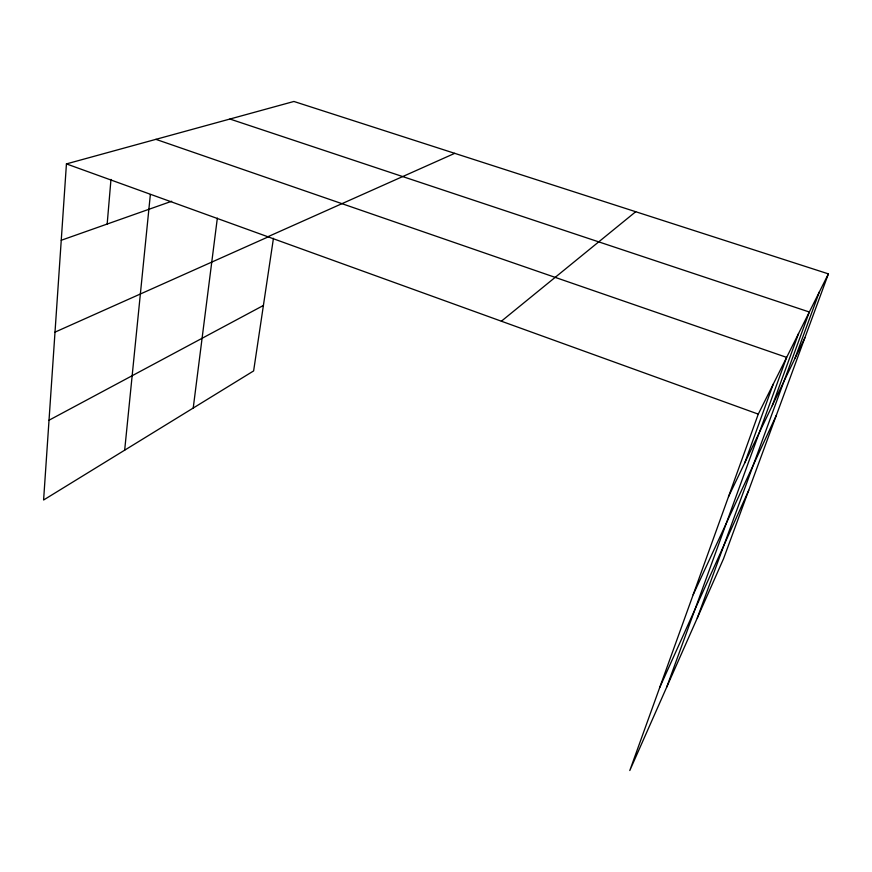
<?xml version="1.0" encoding="UTF-8"?>
<svg xmlns="http://www.w3.org/2000/svg" width="872" height="872" viewBox="0 0 872 872"><rect width="100%" height="100%" fill="white"/><g stroke="black" fill="none" stroke-linecap="round" stroke-linejoin="round"><path stroke-width="1.31" d="M828.4 273.873L758.269 414.124L629.791 770.532L723.52 558.767L828.4 273.873L293.908 101.468L66.436 163.903L43.6 500.005L253.621 370.927L273.448 238.285M107.169 224.05L110.973 179.414M124.674 450.181L150.355 194.521M193.224 408.042L217.346 218.12M744.743 462.89L773.29 384.083M666.775 686.973L786.642 357.389L155.903 139.346M772.232 405.698L798.578 333.507M697.262 618.106L809.325 312.013L229.925 119.028M794.915 358.49L819.331 292M659.712 687.528L748.732 490.293M693.164 594.737L776.342 415.301M728.512 496.669L804.878 337.78M501.367 321.212L635.721 211.722M49.017 420.228L263.409 305.462M267.846 236.748L454.726 153.341M55.001 332.134L268.075 236.944M61.247 240.269L171.686 201.258M66.436 163.903L758.269 414.124"/></g></svg>
